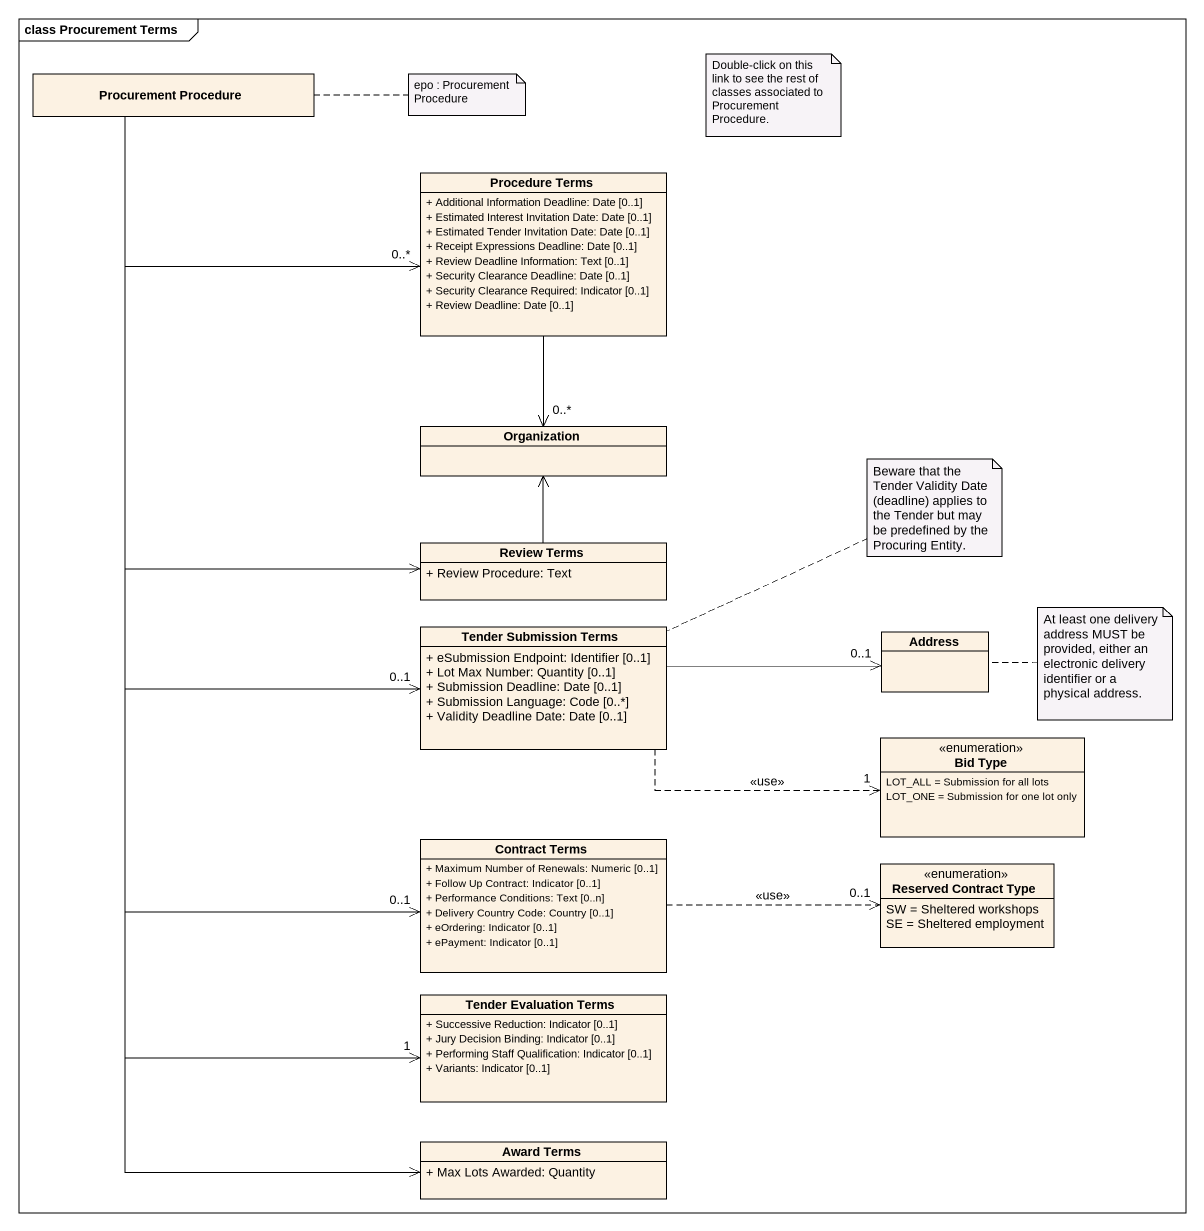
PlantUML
@startuml
mainframe class Procurement Terms
hide circle
hide empty members
skinparam classAttributeIconSize 0
class "Procurement Procedure" as Procurement_Procedure
class "Procedure Terms" as Procedure_Terms {
  + Additional Information Deadline: Date [0..1]
  + Estimated Interest Invitation Date: Date [0..1]
  + Estimated Tender Invitation Date: Date [0..1]
  + Receipt Expressions Deadline: Date [0..1]
  + Review Deadline Information: Text [0..1]
  + Security Clearance Deadline: Date [0..1]
  + Security Clearance Required: Indicator [0..1]
  + Review Deadline: Date [0..1]
}
class Organization
class "Review Terms" as Review_Terms {
  + Review Procedure: Text
}
class "Tender Submission Terms" as Tender_Submission_Terms {
  + eSubmission Endpoint: Identifier [0..1]
  + Lot Max Number: Quantity [0..1]
  + Submission Deadline: Date [0..1]
  + Submission Language: Code [0..*]
  + Validity Deadline Date: Date [0..1]
}
class Address
enum "Bid Type" as Bid_Type {
  LOT_ALL = Submission for all lots
  LOT_ONE = Submission for one lot only
}
class "Contract Terms" as Contract_Terms {
  + Maximum Number of Renewals: Numeric [0..1]
  + Follow Up Contract: Indicator [0..1]
  + Performance Conditions: Text [0..n]
  + Delivery Country Code: Country [0..1]
  + eOrdering: Indicator [0..1]
  + ePayment: Indicator [0..1]
}
enum "Reserved Contract Type" as Reserved_Contract_Type {
  SW = Sheltered workshops
  SE = Sheltered employment
}
class "Tender Evaluation Terms" as Tender_Evaluation_Terms {
  + Successive Reduction: Indicator [0..1]
  + Jury Decision Binding: Indicator [0..1]
  + Performing Staff Qualification: Indicator [0..1]
  + Variants: Indicator [0..1]
}
class "Award Terms" as Award_Terms {
  + Max Lots Awarded: Quantity
}
Procurement_Procedure -right-> "0..*" Procedure_Terms
Procurement_Procedure --> Review_Terms
Procurement_Procedure --> "0..1" Tender_Submission_Terms
Procurement_Procedure --> "0..1" Contract_Terms
Procurement_Procedure --> "1" Tender_Evaluation_Terms
Procurement_Procedure --> Award_Terms
Procedure_Terms --> "0..*" Organization
Review_Terms -up-> Organization
Tender_Submission_Terms -right-> "0..1" Address
Tender_Submission_Terms .right.> "1" Bid_Type : <<use>>
Contract_Terms .right.> "0..1" Reserved_Contract_Type : <<use>>
note right of Procurement_Procedure : epo : Procurement Procedure
note as N2
  Double-click on this link to see the rest of classes associated to Procurement Procedure.
end note
note right of Tender_Submission_Terms : Beware that the Tender Validity Date (deadline) applies to the Tender but may be predefined by the Procuring Entity.
note right of Address : At least one delivery address MUST be provided, either an electronic delivery identifier or a physical address.
@enduml
